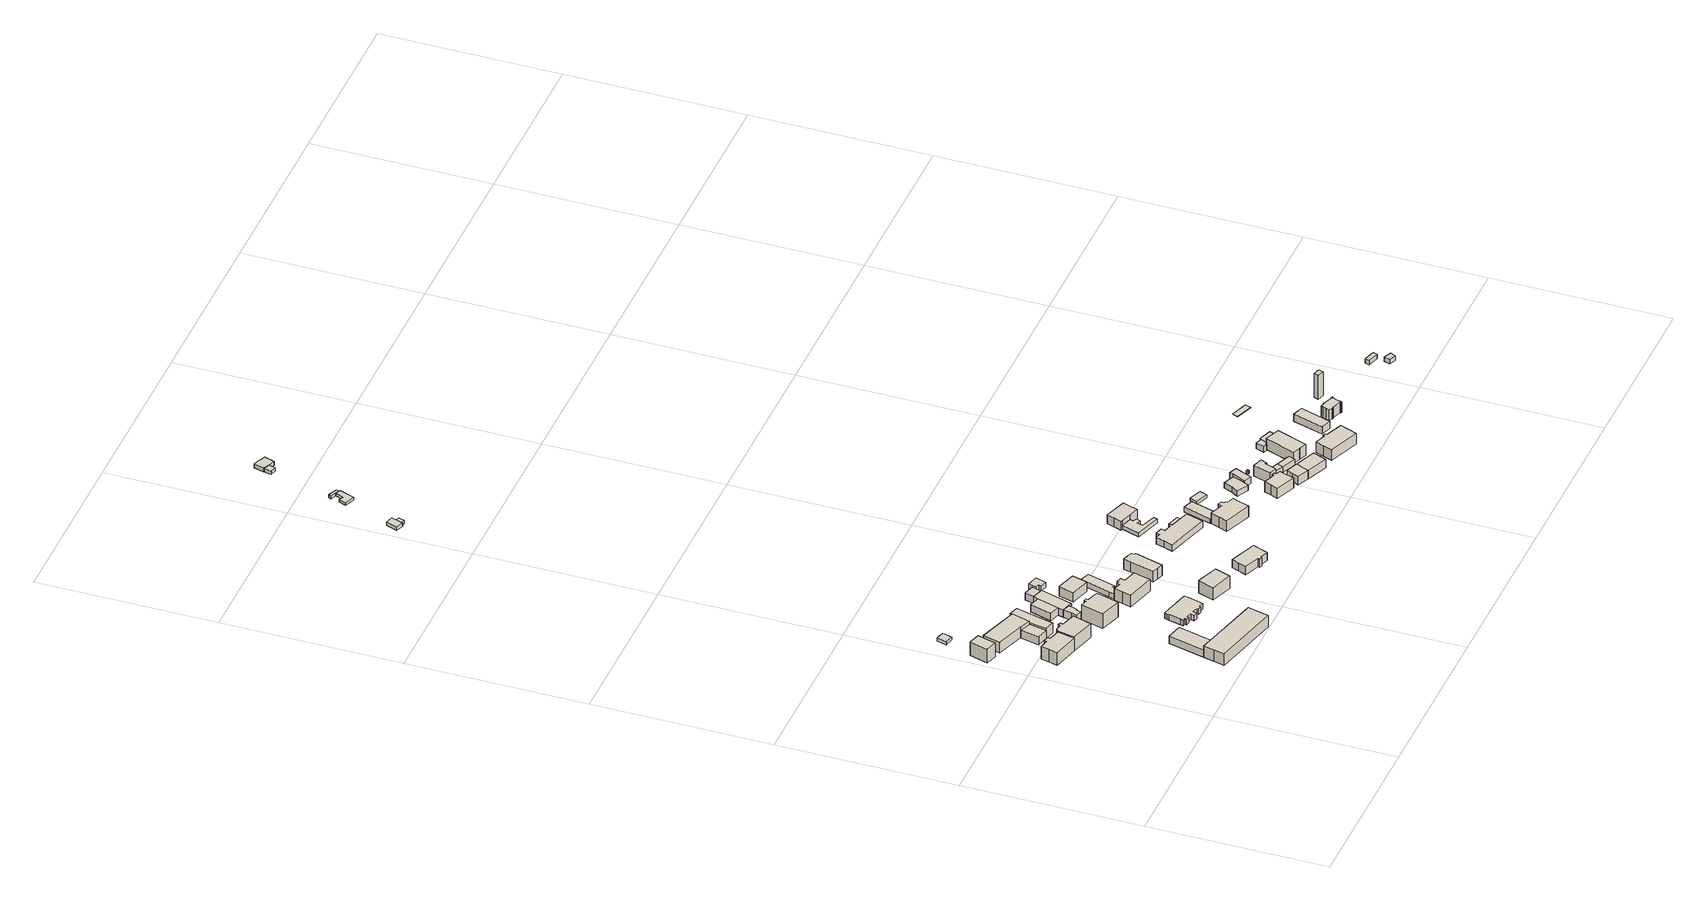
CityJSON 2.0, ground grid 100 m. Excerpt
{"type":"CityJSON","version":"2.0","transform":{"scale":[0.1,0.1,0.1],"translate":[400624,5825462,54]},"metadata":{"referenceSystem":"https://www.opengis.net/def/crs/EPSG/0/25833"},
"CityObjects":{
"building1":{"type":"Building","attributes":{"Gemeindeschluessel":"11000011","BezugspunktDach":"2200","function":"31001_1010","measuredHeight":9.27,"storeysAboveGround":2},"address":[{"country":"Germany","locality":"Berlin","thoroughfareNumber":"49C","thoroughfareName":"Dorfstraße"}],"geometry":[{"type":"Solid","lod":"1","boundaries":[[[[0,1,2,3,4]],[[5,6,7,8,9]],[[5,9,4,3]],[[6,5,3,2]],[[7,6,2,1]],[[8,7,1,0]],[[9,8,0,4]]]]}]},
"building2":{"type":"Building","attributes":{"Gemeindeschluessel":"11000011","BezugspunktDach":"2200","function":"31001_1010","measuredHeight":10.85,"storeysAboveGround":2},"address":[{"country":"Germany","locality":"Berlin","thoroughfareNumber":"49","thoroughfareName":"Dorfstraße"}],"geometry":[{"type":"Solid","lod":"1","boundaries":[[[[10,11,12,13,14,15,16,17,18,19]],[[20,21,22,23,24,25,26,27,28,29]],[[20,29,19,18]],[[21,20,18,17]],[[22,21,17,16]],[[23,22,16,15]],[[24,23,15,14]],[[25,24,14,13]],[[26,25,13,12]],[[27,26,12,11]],[[28,27,11,10]],[[29,28,10,19]]]]}]},
"building3":{"type":"Building","attributes":{"Gemeindeschluessel":"11000011","BezugspunktDach":"2200","function":"31001_2143","measuredHeight":2.64,"storeysAboveGround":1},"address":[{"country":"Germany","locality":"Berlin","thoroughfareNumber":"49C (1)","thoroughfareName":"Dorfstraße"}],"geometry":[{"type":"Solid","lod":"1","boundaries":[[[[30,31,32,33,34]],[[35,36,37,38,39]],[[35,39,34,33]],[[36,35,33,32]],[[37,36,32,31]],[[38,37,31,30]],[[39,38,30,34]]]]}]},
"building4":{"type":"Building","attributes":{"Gemeindeschluessel":"11000011","BezugspunktDach":"2200","function":"31001_2721","measuredHeight":7.91,"storeysAboveGround":2},"address":[{"country":"Germany","locality":"Berlin","thoroughfareNumber":"49 (2)","thoroughfareName":"Dorfstraße"}],"geometry":[{"type":"Solid","lod":"1","boundaries":[[[[40,41,42,43,44]],[[45,46,47,48,49]],[[45,49,44,43]],[[46,45,43,42]],[[47,46,42,41]],[[48,47,41,40]],[[49,48,40,44]]]]}]},
"building5":{"type":"Building","attributes":{"Gemeindeschluessel":"11000011","BezugspunktDach":"2200","function":"31001_2463","measuredHeight":5.77,"storeysAboveGround":1},"address":[{"country":"Germany","locality":"Berlin","thoroughfareNumber":"49 (1)","thoroughfareName":"Dorfstraße"}],"geometry":[{"type":"Solid","lod":"1","boundaries":[[[[50,51,52,53]],[[54,55,56,57]],[[54,57,53,52]],[[55,54,52,51]],[[56,55,51,50]],[[57,56,50,53]]]]}]},
"building6":{"type":"Building","attributes":{"Gemeindeschluessel":"11000011","BezugspunktDach":"2200","function":"31001_1010","measuredHeight":8.58,"storeysAboveGround":2},"address":[{"country":"Germany","locality":"Berlin","thoroughfareNumber":"48","thoroughfareName":"Dorfstraße"}],"geometry":[{"type":"Solid","lod":"1","boundaries":[[[[58,59,60,61,62,63,64,65,66]],[[26,67,68,69,70,71,72,73,28]],[[26,28,66,65]],[[67,26,65,64]],[[68,67,64,63]],[[69,68,63,62]],[[70,69,62,61]],[[71,70,61,60]],[[72,71,60,59]],[[73,72,59,58]],[[28,73,58,66]]]]}]},
"building7":{"type":"Building","attributes":{"Gemeindeschluessel":"11000011","function":"31001_1130"},"address":[{"country":"Germany","locality":"Berlin","thoroughfareNumber":"1 (1)","thoroughfareName":"Dorfstraße"}],"children":["building7-1","building7-2"]},
"building7-1":{"type":"BuildingPart","attributes":{"BezugspunktDach":"2200","measuredHeight":8.95,"storeysAboveGround":1},"parents":["building7"],"geometry":[{"type":"MultiSurface","lod":"1","boundaries":[[[74,75,76,77,78,79,80]],[[81,82,83,84,85,86,87]],[[81,87,80,79]],[[82,81,79,78]],[[88,89,90,78,77]],[[84,83,77,76]],[[85,84,76,75]],[[86,85,75,74]],[[87,86,74,80]],[[83,82,90,89,88]]]}]},
"building7-2":{"type":"BuildingPart","attributes":{"BezugspunktDach":"2200","measuredHeight":4.78,"storeysAboveGround":1},"parents":["building7"],"geometry":[{"type":"Solid","lod":"1","boundaries":[[[[89,91,92,90]],[[93,94,83,82]],[[93,82,90,92]],[[94,93,92,91]],[[83,94,91,89]],[[82,83,89,90]]]]}]},
"building8":{"type":"Building","attributes":{"Gemeindeschluessel":"11000011","BezugspunktDach":"2200","function":"31001_1120","measuredHeight":6.26,"storeysAboveGround":2},"address":[{"country":"Germany","locality":"Berlin","thoroughfareNumber":"48 (1)","thoroughfareName":"Dorfstraße"}],"geometry":[{"type":"Solid","lod":"1","boundaries":[[[[95,96,97,98,99,100]],[[101,102,103,104,105,106]],[[101,106,100,99]],[[102,101,99,98]],[[103,102,98,97]],[[104,103,97,96]],[[105,104,96,95]],[[106,105,95,100]]]]}]},
"building9":{"type":"Building","attributes":{"Gemeindeschluessel":"11000011","BezugspunktDach":"2200","function":"31001_1120","measuredHeight":10.94,"storeysAboveGround":2},"address":[{"country":"Germany","locality":"Berlin","thoroughfareNumber":"47","thoroughfareName":"Dorfstraße"}],"geometry":[{"type":"Solid","lod":"1","boundaries":[[[[107,108,109,110,111,112,113,114,115,116]],[[117,118,119,120,121,122,123,124,125,126]],[[117,126,116,115]],[[118,117,115,114]],[[119,118,114,113]],[[120,119,113,112]],[[121,120,112,111]],[[122,121,111,110]],[[123,122,110,109]],[[124,123,109,108]],[[125,124,108,107]],[[126,125,107,116]]]]}]},
"building10":{"type":"Building","attributes":{"Gemeindeschluessel":"11000011","BezugspunktDach":"2200","function":"31001_1120","measuredHeight":4.65,"storeysAboveGround":1},"address":[{"country":"Germany","locality":"Berlin","thoroughfareNumber":"48 (2)","thoroughfareName":"Dorfstraße"}],"geometry":[{"type":"Solid","lod":"1","boundaries":[[[[127,128,129,130,131]],[[132,133,134,135,136]],[[132,136,131,130]],[[133,132,130,129]],[[134,133,129,128]],[[135,134,128,127]],[[136,135,127,131]]]]}]},
"building11":{"type":"Building","attributes":{"Gemeindeschluessel":"11000011","function":"31001_2143"},"address":[{"country":"Germany","locality":"Berlin","thoroughfareNumber":"47 (1)","thoroughfareName":"Dorfstraße"}],"children":["building11-1","building11-2","building11-3"]},
"building11-1":{"type":"BuildingPart","attributes":{"BezugspunktDach":"2200","measuredHeight":4.69,"storeysAboveGround":2},"parents":["building11"],"geometry":[{"type":"MultiSurface","lod":"1","boundaries":[[[137,138,139,140,141,129,128,127,142]],[[143,144,145,146,147,148,149,150,151]],[[143,151,142,127]],[[144,143,127,128]],[[145,144,128,129]],[[146,145,129,141]],[[147,146,152,153]],[[148,147,140,139]],[[149,148,139,138]],[[150,149,138,137]],[[153,152,141,140]],[[150,137,142,151]]]}]},
"building11-2":{"type":"BuildingPart","attributes":{"BezugspunktDach":"2200","measuredHeight":4.71,"storeysAboveGround":2},"parents":["building11"],"geometry":[{"type":"Solid","lod":"1","boundaries":[[[[154,155,156,137,142,157,158]],[[159,151,150,160,161,162,163]],[[159,163,158,157]],[[151,159,157,142]],[[160,150,137,156]],[[161,160,156,155]],[[162,161,155,154]],[[163,162,154,158]],[[150,151,142,137]]]]}]},
"building11-3":{"type":"BuildingPart","attributes":{"BezugspunktDach":"2200","measuredHeight":4.44,"storeysAboveGround":2},"parents":["building11"],"geometry":[{"type":"Solid","lod":"1","boundaries":[[[[140,164,165,141]],[[166,167,153,152]],[[166,152,141,165]],[[167,166,165,164]],[[153,167,164,140]],[[152,153,140,141]]]]}]},
"building12":{"type":"Building","attributes":{"Gemeindeschluessel":"11000011","BezugspunktDach":"2200","function":"31001_1000","measuredHeight":4.76,"storeysAboveGround":1},"address":[{"country":"Germany","locality":"Berlin","thoroughfareNumber":"1","thoroughfareName":"Dorfstraße"}],"geometry":[{"type":"Solid","lod":"1","boundaries":[[[[168,169,170,171,172,173,174,175,176,177,178,179,180,181,182,183,184,185,186,187,188,189]],[[190,191,192,193,194,195,196,197,198,199,200,201,202,203,204,205,206,207,208,209,210,211]],[[190,211,189,188]],[[191,190,188,187]],[[192,191,187,186]],[[193,192,186,185]],[[194,193,185,184]],[[195,194,184,183]],[[196,195,183,182]],[[197,196,182,181]],[[198,197,181,180]],[[199,198,180,179]],[[200,199,179,178]],[[201,200,178,177]],[[202,201,177,176]],[[203,202,176,175]],[[204,203,175,174]],[[205,204,174,173]],[[206,205,173,172]],[[207,206,172,171]],[[208,207,171,170]],[[209,208,170,169]],[[210,209,169,168]],[[211,210,168,189]]]]}]},
"building13":{"type":"Building","attributes":{"Gemeindeschluessel":"11000011","BezugspunktDach":"2200","function":"31001_1010","measuredHeight":6.28,"storeysAboveGround":1},"address":[{"country":"Germany","locality":"Berlin","thoroughfareNumber":"47 (2)","thoroughfareName":"Dorfstraße"}],"geometry":[{"type":"Solid","lod":"1","boundaries":[[[[212,213,214,215,216]],[[217,218,219,220,221]],[[217,221,216,215]],[[218,217,215,214]],[[219,218,214,213]],[[220,219,213,212]],[[221,220,212,216]]]]}]},
"building14":{"type":"Building","attributes":{"Gemeindeschluessel":"11000011","BezugspunktDach":"2200","function":"31001_1010","measuredHeight":9.54,"storeysAboveGround":1},"address":[{"country":"Germany","locality":"Berlin","thoroughfareNumber":"46","thoroughfareName":"Dorfstraße"}],"geometry":[{"type":"Solid","lod":"1","boundaries":[[[[222,223,224,225,226,227,228,229,230,231,232,233]],[[234,235,236,237,238,239,240,241,242,243,244,245]],[[234,245,233,232]],[[235,234,232,231]],[[236,235,231,230]],[[237,236,230,229]],[[238,237,229,228]],[[239,238,228,227]],[[240,239,227,226]],[[241,240,226,225]],[[242,241,225,224]],[[243,242,224,223]],[[244,243,223,222]],[[245,244,222,233]]]]}]},
"building15":{"type":"Building","attributes":{"Gemeindeschluessel":"11000011","BezugspunktDach":"2200","function":"31001_2143","measuredHeight":3.31,"storeysAboveGround":1},"address":[{"country":"Germany","locality":"Berlin","thoroughfareNumber":"47 (3)","thoroughfareName":"Dorfstraße"}],"geometry":[{"type":"Solid","lod":"1","boundaries":[[[[246,247,248,249,250,251,252,253]],[[254,255,256,257,258,259,260,261]],[[254,261,253,252]],[[255,254,252,251]],[[256,255,251,250]],[[257,256,250,249]],[[258,257,249,248]],[[259,258,248,247]],[[260,259,247,246]],[[261,260,246,253]]]]}]},
"building16":{"type":"Building","attributes":{"Gemeindeschluessel":"11000011","BezugspunktDach":"2200","function":"31001_2143","measuredHeight":3.31,"storeysAboveGround":1},"address":[{"country":"Germany","locality":"Berlin","thoroughfareNumber":"46 (1)","thoroughfareName":"Dorfstraße"}],"geometry":[{"type":"Solid","lod":"1","boundaries":[[[[262,263,264,265,266,267,268,269]],[[270,271,272,273,274,275,276,277]],[[270,277,269,268]],[[271,270,268,267]],[[272,271,267,266]],[[273,272,266,265]],[[274,273,265,264]],[[275,274,264,263]],[[276,275,263,262]],[[277,276,262,269]]]]}]},
"building17":{"type":"Building","attributes":{"Gemeindeschluessel":"11000011","BezugspunktDach":"2200","function":"31001_1010","measuredHeight":9.34,"storeysAboveGround":1},"address":[{"country":"Germany","locality":"Berlin","thoroughfareNumber":"2","thoroughfareName":"Dorfstraße"}],"geometry":[{"type":"Solid","lod":"1","boundaries":[[[[278,279,280,281,282]],[[283,284,285,286,287]],[[283,287,282,281]],[[284,283,281,280]],[[285,284,280,279]],[[286,285,279,278]],[[287,286,278,282]]]]}]},
"building18":{"type":"Building","attributes":{"Gemeindeschluessel":"11000011","BezugspunktDach":"2200","function":"31001_2143","measuredHeight":7.87,"storeysAboveGround":1},"address":[{"country":"Germany","locality":"Berlin","thoroughfareNumber":"46 (2)","thoroughfareName":"Dorfstraße"}],"geometry":[{"type":"Solid","lod":"1","boundaries":[[[[288,289,290,291,292,293,294,295,296]],[[297,298,299,300,301,302,303,304,305]],[[297,305,296,295]],[[298,297,295,294]],[[299,298,294,293]],[[300,299,293,292]],[[301,300,292,291]],[[302,301,291,290]],[[303,302,290,289]],[[304,303,289,288]],[[305,304,288,296]]]]}]},
"building19":{"type":"Building","attributes":{"Gemeindeschluessel":"11000011","BezugspunktDach":"2200","function":"31001_1010","measuredHeight":8,"storeysAboveGround":1},"address":[{"country":"Germany","locality":"Berlin","thoroughfareNumber":"2A","thoroughfareName":"Dorfstraße"}],"geometry":[{"type":"Solid","lod":"1","boundaries":[[[[306,307,308,309,310,311,312,313,314,315]],[[316,317,318,319,320,321,322,323,324,325]],[[316,325,315,314]],[[317,316,314,313]],[[318,317,313,312]],[[319,318,312,311]],[[320,319,311,310]],[[321,320,310,309]],[[322,321,309,308]],[[323,322,308,307]],[[324,323,307,306]],[[325,324,306,315]]]]}]},
"building20":{"type":"Building","attributes":{"Gemeindeschluessel":"11000011","BezugspunktDach":"2200","function":"31001_2143","measuredHeight":2.3,"storeysAboveGround":1},"address":[{"country":"Germany","locality":"Berlin","thoroughfareNumber":"352 (1)","thoroughfareName":"Am Akazienweg"}],"geometry":[{"type":"Solid","lod":"1","boundaries":[[[[326,327,328,329,330,331]],[[332,333,334,335,336,337]],[[332,337,331,330]],[[333,332,330,329]],[[334,333,329,328]],[[335,334,328,327]],[[336,335,327,326]],[[337,336,326,331]]]]}]},
"building21":{"type":"Building","attributes":{"Gemeindeschluessel":"11000011","BezugspunktDach":"2200","function":"31001_2143","measuredHeight":2.34,"storeysAboveGround":1},"address":[{"country":"Germany","locality":"Berlin","thoroughfareNumber":"352 (2)","thoroughfareName":"Am Akazienweg"}],"geometry":[{"type":"Solid","lod":"1","boundaries":[[[[338,339,328,327]],[[334,340,341,335]],[[334,335,327,328]],[[340,334,328,339]],[[341,340,339,338]],[[335,341,338,327]]]]}]},
"building22":{"type":"Building","attributes":{"Gemeindeschluessel":"11000011","function":"31001_1010"},"address":[{"country":"Germany","locality":"Berlin","thoroughfareNumber":"45","thoroughfareName":"Dorfstraße"}],"children":["building22-1","building22-2"]},
"building22-1":{"type":"BuildingPart","attributes":{"BezugspunktDach":"2200","measuredHeight":4.78,"storeysAboveGround":1},"parents":["building22"],"geometry":[{"type":"MultiSurface","lod":"1","boundaries":[[[342,343,344,345,346,347,348,349,350,351,352,353,354,355,356,357]],[[358,359,360,361,362,363,364,365,366,367,368,369,370,371,372,373]],[[358,373,357,356]],[[359,358,356,355]],[[360,359,355,354]],[[361,360,354,353]],[[362,361,353,352]],[[363,362,352,351]],[[364,363,351,350]],[[365,364,350,349]],[[366,365,349,348]],[[374,375,348,347]],[[368,376,374,347,346]],[[369,368,346,345]],[[370,369,345,344]],[[371,370,344,343]],[[372,371,343,342]],[[373,372,342,357]],[[367,366,375,374]],[[374,376,368,367]]]}]},
"building22-2":{"type":"BuildingPart","attributes":{"BezugspunktDach":"2200","measuredHeight":3.79,"storeysAboveGround":1},"parents":["building22"],"geometry":[{"type":"MultiSurface","lod":"1","boundaries":[[[376,377,378,379,375,374]],[[366,380,381,369,368,367]],[[380,366,375,379]],[[381,380,379,378]],[[369,381,378,377]],[[368,369,377,376]],[[366,367,374,375]],[[382,367,368,376,374]]]}]},
"building23":{"type":"Building","attributes":{"Gemeindeschluessel":"11000011","BezugspunktDach":"2200","function":"31001_2143","measuredHeight":1.7,"storeysAboveGround":1},"address":[{"country":"Germany","locality":"Berlin","thoroughfareNumber":"350 (1)","thoroughfareName":"Am Akazienweg"}],"geometry":[{"type":"Solid","lod":"1","boundaries":[[[[383,384,385,386,387,388,389]],[[390,391,392,393,394,395,396]],[[390,396,389,388]],[[391,390,388,387]],[[392,391,387,386]],[[393,392,386,385]],[[394,393,385,384]],[[395,394,384,383]],[[396,395,383,389]]]]}]},
"building24":{"type":"Building","attributes":{"Gemeindeschluessel":"11000011","BezugspunktDach":"2200","function":"31001_2143","measuredHeight":2.56,"storeysAboveGround":1},"address":[{"country":"Germany","locality":"Berlin","thoroughfareNumber":"45 (1)","thoroughfareName":"Dorfstraße"}],"geometry":[{"type":"Solid","lod":"1","boundaries":[[[[397,398,399,400,401,402,403,404,405,406]],[[407,408,409,410,411,412,413,414,415,416]],[[407,416,406,405]],[[408,407,405,404]],[[409,408,404,403]],[[410,409,403,402]],[[411,410,402,401]],[[412,411,401,400]],[[413,412,400,399]],[[414,413,399,398]],[[415,414,398,397]],[[416,415,397,406]]]]}]},
"building25":{"type":"Building","attributes":{"Gemeindeschluessel":"11000011","BezugspunktDach":"2200","function":"31001_2143","measuredHeight":1.75,"storeysAboveGround":1},"address":[{"country":"Germany","locality":"Berlin","thoroughfareNumber":"350 (2)","thoroughfareName":"Am Akazienweg"}],"geometry":[{"type":"Solid","lod":"1","boundaries":[[[[386,385,417,418,419]],[[420,421,422,423,424]],[[420,424,419,418]],[[421,420,418,417]],[[422,421,417,385]],[[423,422,385,386]],[[424,423,386,419]]]]}]},
"building26":{"type":"Building","attributes":{"Gemeindeschluessel":"11000011","BezugspunktDach":"2200","function":"31001_2143","measuredHeight":6.22,"storeysAboveGround":1},"address":[{"country":"Germany","locality":"Berlin","thoroughfareNumber":"45 (2)","thoroughfareName":"Dorfstraße"}],"geometry":[{"type":"Solid","lod":"1","boundaries":[[[[425,426,427,428,429,430,431,432]],[[433,434,435,436,437,438,439,440]],[[433,440,432,431]],[[434,433,431,430]],[[435,434,430,429]],[[436,435,429,428]],[[437,436,428,427]],[[438,437,427,426]],[[439,438,426,425]],[[440,439,425,432]]]]}]},
"building27":{"type":"Building","attributes":{"Gemeindeschluessel":"11000011","BezugspunktDach":"2200","function":"31001_1010","measuredHeight":9.51,"storeysAboveGround":1},"address":[{"country":"Germany","locality":"Berlin","thoroughfareNumber":"44","thoroughfareName":"Dorfstraße"}],"geometry":[{"type":"Solid","lod":"1","boundaries":[[[[441,442,443,444,445,446,447,448,449,450,451,452,453]],[[454,455,456,457,458,459,460,461,462,463,464,465,466]],[[454,466,453,452]],[[455,454,452,451]],[[456,455,451,450]],[[457,456,450,449]],[[458,457,449,448]],[[459,458,448,447]],[[460,459,447,446]],[[461,460,446,445]],[[462,461,445,444]],[[463,462,444,443]],[[464,463,443,442]],[[465,464,442,441]],[[466,465,441,453]]]]}]},
"building28":{"type":"Building","attributes":{"Gemeindeschluessel":"11000011","BezugspunktDach":"2200","function":"31001_2143","measuredHeight":3.05,"storeysAboveGround":1},"address":[{"country":"Germany","locality":"Berlin","thoroughfareNumber":"44 (1)","thoroughfareName":"Dorfstraße"}],"geometry":[{"type":"Solid","lod":"1","boundaries":[[[[467,468,469,470,471,472]],[[473,474,475,476,477,478]],[[473,478,472,471]],[[474,473,471,470]],[[475,474,470,469]],[[476,475,469,468]],[[477,476,468,467]],[[478,477,467,472]]]]}]},
"building29":{"type":"Building","attributes":{"Gemeindeschluessel":"11000011","BezugspunktDach":"2200","function":"51009_1610","measuredHeight":2.03,"storeysAboveGround":0},"address":[{"country":"Germany","locality":"Berlin"}],"geometry":[{"type":"Solid","lod":"1","boundaries":[[[[479,480,481,482,483]],[[484,485,486,487,488]],[[484,488,483,482]],[[485,484,482,481]],[[486,485,481,480]],[[487,486,480,479]],[[488,487,479,483]]]]}]},
"building30":{"type":"Building","attributes":{"Gemeindeschluessel":"11000011","BezugspunktDach":"2200","function":"31001_1010","measuredHeight":2.43,"storeysAboveGround":1},"address":[{"country":"Germany","locality":"Berlin","thoroughfareNumber":"347","thoroughfareName":"Am Akazienweg"}],"geometry":[{"type":"Solid","lod":"1","boundaries":[[[[489,490,491,492,493,494,495,496,497]],[[498,499,500,501,502,503,504,505,506]],[[498,506,497,496]],[[499,498,496,495]],[[500,499,495,494]],[[501,500,494,493]],[[502,501,493,492]],[[503,502,492,491]],[[504,503,491,490]],[[505,504,490,489]],[[506,505,489,497]]]]}]},
"building31":{"type":"Building","attributes":{"Gemeindeschluessel":"11000011","BezugspunktDach":"2200","function":"31001_1010","measuredHeight":1.98,"storeysAboveGround":1},"address":[{"country":"Germany","locality":"Berlin","thoroughfareNumber":"44 (2)","thoroughfareName":"Dorfstraße"}],"geometry":[{"type":"Solid","lod":"1","boundaries":[[[[507,508,509,510]],[[511,512,513,514]],[[511,514,510,509]],[[512,511,509,508]],[[513,512,508,507]],[[514,513,507,510]]]]}]},
"building32":{"type":"Building","attributes":{"Gemeindeschluessel":"11000011","BezugspunktDach":"2200","function":"31001_2463","measuredHeight":3.4,"storeysAboveGround":1},"address":[{"country":"Germany","locality":"Berlin","thoroughfareNumber":"44A","thoroughfareName":"Dorfstraße"}],"geometry":[{"type":"Solid","lod":"1","boundaries":[[[[515,516,517,518,519,520]],[[521,522,523,524,525,526]],[[521,526,520,519]],[[522,521,519,518]],[[523,522,518,517]],[[524,523,517,516]],[[525,524,516,515]],[[526,525,515,520]]]]}]},
"building33":{"type":"Building","attributes":{"Gemeindeschluessel":"11000011","BezugspunktDach":"2200","function":"31001_1010","measuredHeight":8.55,"storeysAboveGround":1},"address":[{"country":"Germany","locality":"Berlin","thoroughfareNumber":"43","thoroughfareName":"Dorfstraße"}],"geometry":[{"type":"Solid","lod":"1","boundaries":[[[[527,528,529,530,531,532,533,534,535,536]],[[537,538,539,540,541,542,543,544,545,546]],[[537,546,536,535]],[[538,537,535,534]],[[539,538,534,533]],[[540,539,533,532]],[[541,540,532,531]],[[542,541,531,530]],[[543,542,530,529]],[[544,543,529,528]],[[545,544,528,527]],[[546,545,527,536]]]]}]},
"building34":{"type":"Building","attributes":{"Gemeindeschluessel":"11000011","BezugspunktDach":"2200","function":"31001_2463","measuredHeight":4.13,"storeysAboveGround":1},"address":[{"country":"Germany","locality":"Berlin","thoroughfareNumber":"43 (2)","thoroughfareName":"Dorfstraße"}],"geometry":[{"type":"Solid","lod":"1","boundaries":[[[[547,548,549,550,551]],[[552,553,554,555,556]],[[552,556,551,550]],[[553,552,550,549]],[[554,553,549,548]],[[555,554,548,547]],[[556,555,547,551]]]]}]},
"building35":{"type":"Building","attributes":{"Gemeindeschluessel":"11000011","BezugspunktDach":"2200","function":"31001_1010","measuredHeight":6.87,"storeysAboveGround":1},"address":[{"country":"Germany","locality":"Berlin","thoroughfareNumber":"42","thoroughfareName":"Dorfstraße"}],"geometry":[{"type":"Solid","lod":"1","boundaries":[[[[557,558,559,560,561,562]],[[563,564,565,566,567,568]],[[563,568,562,561]],[[564,563,561,560]],[[565,564,560,559]],[[566,565,559,558]],[[567,566,558,557]],[[568,567,557,562]]]]}]},
"building36":{"type":"Building","attributes":{"Gemeindeschluessel":"11000011","BezugspunktDach":"2200","function":"31001_2143","measuredHeight":9.03,"storeysAboveGround":1},"address":[{"country":"Germany","locality":"Berlin","thoroughfareNumber":"43 (1)","thoroughfareName":"Dorfstraße"}],"geometry":[{"type":"Solid","lod":"1","boundaries":[[[[569,570,571,572,573,574,575,576]],[[577,578,579,580,581,582,583,584]],[[577,584,576,575]],[[578,577,575,574]],[[579,578,574,573]],[[580,579,573,572]],[[581,580,572,571]],[[582,581,571,570]],[[583,582,570,569]],[[584,583,569,576]]]]}]},
"building37":{"type":"Building","attributes":{"Gemeindeschluessel":"11000011","BezugspunktDach":"2200","function":"31001_2143","measuredHeight":2.11,"storeysAboveGround":1},"address":[{"country":"Germany","locality":"Berlin","thoroughfareNumber":"43 (3)","thoroughfareName":"Dorfstraße"}],"geometry":[{"type":"Solid","lod":"1","boundaries":[[[[585,586,587,588]],[[589,590,591,592]],[[589,592,588,587]],[[590,589,587,586]],[[591,590,586,585]],[[592,591,585,588]]]]}]},
"building38":{"type":"Building","attributes":{"Gemeindeschluessel":"11000011","BezugspunktDach":"2200","function":"31001_2463","measuredHeight":3.96,"storeysAboveGround":1},"address":[{"country":"Germany","locality":"Berlin","thoroughfareNumber":"42 (1)","thoroughfareName":"Dorfstraße"}],"geometry":[{"type":"Solid","lod":"1","boundaries":[[[[593,594,595,596,597]],[[598,599,600,601,602]],[[598,602,597,596]],[[599,598,596,595]],[[600,599,595,594]],[[601,600,594,593]],[[602,601,593,597]]]]}]},
"building39":{"type":"Building","attributes":{"Gemeindeschluessel":"11000011","BezugspunktDach":"2200","function":"31001_1010","measuredHeight":6.86,"storeysAboveGround":1},"address":[{"country":"Germany","locality":"Berlin","thoroughfareNumber":"41","thoroughfareName":"Dorfstraße"}],"geometry":[{"type":"Solid","lod":"1","boundaries":[[[[603,604,605,559,558,557]],[[566,565,606,607,608,567]],[[566,567,557,558]],[[565,566,558,559]],[[606,565,559,605]],[[607,606,605,604]],[[608,607,604,603]],[[567,608,603,557]]]]}]},
"building40":{"type":"Building","attributes":{"Gemeindeschluessel":"11000011","BezugspunktDach":"2200","function":"31001_2463","measuredHeight":3.4,"storeysAboveGround":1},"address":[{"country":"Germany","locality":"Berlin","thoroughfareNumber":"41 (1)","thoroughfareName":"Dorfstraße"}],"geometry":[{"type":"Solid","lod":"1","boundaries":[[[[609,610,611,612,613,614,615,616,617]],[[618,619,620,621,622,623,624,625,626]],[[618,626,617,616]],[[619,618,616,615]],[[620,619,615,614]],[[621,620,614,613]],[[622,621,613,612]],[[623,622,612,611]],[[624,623,611,610]],[[625,624,610,609]],[[626,625,609,617]]]]}]},
"building41":{"type":"Building","attributes":{"Gemeindeschluessel":"11000011","function":"31001_1010"},"address":[{"country":"Germany","locality":"Berlin","thoroughfareNumber":"40","thoroughfareName":"Dorfstraße"}],"children":["building41-1","building41-2","building41-3"]},
"building41-1":{"type":"BuildingPart","attributes":{"BezugspunktDach":"2200","measuredHeight":8.46,"storeysAboveGround":2},"parents":["building41"],"geometry":[{"type":"MultiSurface","lod":"1","boundaries":[[[627,628,629,630,631,632,633,634]],[[635,636,637,638,639,640,641,642]],[[635,642,634,633]],[[643,644,645,633,632]],[[636,635,646]],[[647,643,632,631]],[[648,647,637,638,637,631,630]],[[639,638,630,629]],[[640,639,629,628]],[[641,640,628,627]],[[642,641,627,634]],[[636,646,644,643]],[[646,635,645,644]],[[637,636,643,647]],[[638,637,647,648]]]}]},
"building41-2":{"type":"BuildingPart","attributes":{"BezugspunktDach":"2200","measuredHeight":3.52,"storeysAboveGround":2},"parents":["building41"],"geometry":[{"type":"MultiSurface","lod":"1","boundaries":[[[648,649,650,651,644]],[[652,653,654,638,646]],[[653,652,651,650]],[[654,653,650,649]],[[638,654,649,648]],[[655,652,646,644,651]],[[646,636,643,644]],[[637,647,643,636]],[[638,648,647,637]]]}]},
"building41-3":{"type":"BuildingPart","attributes":{"BezugspunktDach":"2200","measuredHeight":3.52,"storeysAboveGround":2},"parents":["building41"],"geometry":[{"type":"Solid","lod":"1","boundaries":[[[[656,657,645,644,651,658,659]],[[660,652,646,635,661,662,663]],[[660,663,659,658]],[[652,660,658,651]],[[661,635,645,657]],[[662,661,657,656]],[[663,662,656,659]],[[651,644,646,652]],[[646,644,645,635]]]]}]},
"building42":{"type":"Building","attributes":{"Gemeindeschluessel":"11000011","BezugspunktDach":"2200","function":"31001_1010","measuredHeight":8.45,"storeysAboveGround":1},"address":[{"country":"Germany","locality":"Berlin","thoroughfareNumber":"40A","thoroughfareName":"Dorfstraße"}],"geometry":[{"type":"Solid","lod":"1","boundaries":[[[[664,665,666,667,668,669,670,671,672,673]],[[674,675,676,677,678,679,680,681,682,683]],[[674,683,673,672]],[[675,674,672,671]],[[676,675,671,670]],[[677,676,670,669]],[[678,677,669,668]],[[679,678,668,667]],[[680,679,667,666]],[[681,680,666,665]],[[682,681,665,664]],[[683,682,664,673]]]]}]},
"building43":{"type":"Building","attributes":{"Gemeindeschluessel":"11000011","BezugspunktDach":"2200","function":"31001_2143","measuredHeight":4.55,"storeysAboveGround":1},"address":[{"country":"Germany","locality":"Berlin","thoroughfareNumber":"40B","thoroughfareName":"Dorfstraße"}],"geometry":[{"type":"Solid","lod":"1","boundaries":[[[[684,685,686,687]],[[688,689,690,691]],[[688,691,687,686]],[[689,688,686,685]],[[690,689,685,684]],[[691,690,684,687]]]]}]},
"building44":{"type":"Building","attributes":{"name":"Kapelle","Gemeindeschluessel":"11000011","BezugspunktDach":"2200","function":"31001_3043","measuredHeight":6.77,"storeysAboveGround":1},"address":[{"country":"Germany","locality":"Berlin","thoroughfareNumber":"39A","thoroughfareName":"Dorfstraße"}],"geometry":[{"type":"Solid","lod":"1","boundaries":[[[[692,693,694,695,696,697,698,699,700,701,702,703,704,705,706,707,708,709,710,711,712]],[[713,714,715,716,717,718,719,720,721,722,723,724,725,726,727,728,729,730,731,732,733]],[[713,733,712,711]],[[714,713,711,710]],[[715,714,710,709]],[[716,715,709,708]],[[717,716,708,707]],[[718,717,707,706]],[[719,718,706,705]],[[720,719,705,704]],[[721,720,704,703]],[[722,721,703,702]],[[723,722,702,701]],[[724,723,701,700]],[[725,724,700,699]],[[726,725,699,698]],[[727,726,698,697]],[[728,727,697,696]],[[729,728,696,695]],[[730,729,695,694]],[[731,730,694,693]],[[732,731,693,692]],[[733,732,692,712]]]]}]},
"building45":{"type":"Building","attributes":{"Gemeindeschluessel":"11000011","BezugspunktDach":"2200","function":"31001_2143","measuredHeight":0.133,"storeysAboveGround":1},"address":[{"country":"Germany","locality":"Berlin","thoroughfareNumber":"40 (4)","thoroughfareName":"Dorfstraße"}],"geometry":[{"type":"Solid","lod":"1","boundaries":[[[[734,735,736,737]],[[738,739,740,741]],[[738,741,737,736]],[[739,738,736,735]],[[740,739,735,734]],[[741,740,734,737]]]]}]},
"building46":{"type":"Building","attributes":{"Gemeindeschluessel":"11000011","BezugspunktDach":"2200","function":"31001_3040","measuredHeight":15.29,"storeysAboveGround":1},"address":[{"country":"Germany","locality":"Berlin","thoroughfareNumber":"39A (1)","thoroughfareName":"Dorfstraße"}],"geometry":[{"type":"Solid","lod":"1","boundaries":[[[[742,743,744,745]],[[746,747,748,749]],[[746,749,745,744]],[[747,746,744,743]],[[748,747,743,742]],[[749,748,742,745]]]]}]},
"building47":{"type":"Building","attributes":{"Gemeindeschluessel":"11000011","BezugspunktDach":"2200","function":"31001_2143","measuredHeight":4.53,"storeysAboveGround":1},"address":[{"country":"Germany","locality":"Berlin","thoroughfareNumber":"39 (2)","thoroughfareName":"Dorfstraße"}],"geometry":[{"type":"Solid","lod":"1","boundaries":[[[[750,751,752,753,754]],[[755,756,757,758,759]],[[755,759,754,753]],[[756,755,753,752]],[[757,756,752,751]],[[758,757,751,750]],[[759,758,750,754]]]]}]},
"building48":{"type":"Building","attributes":{"Gemeindeschluessel":"11000011","BezugspunktDach":"2200","function":"51009_1610","measuredHeight":2.77,"storeysAboveGround":0},"address":[{"country":"Germany","locality":"Berlin"}],"geometry":[{"type":"Solid","lod":"1","boundaries":[[[[760,761,762,763]],[[764,765,766,767]],[[764,767,763,762]],[[765,764,762,761]],[[766,765,761,760]],[[767,766,760,763]]]]}]}
},
"vertices":[
[74,1205,106],[88,1256,106],[103,1308,106],[41,1327,106],[10,1224,106],[41,1327,20],[103,1308,20],[88,1256,20],[74,1205,20],[10,1224,20],
[270,851,91],[281,899,91],[292,947,91],[226,965,91],[229,980,91],[201,987,91],[197,972,91],[146,984,91],[135,937,91],[123,889,91],[135,937,13],[146,984,13],[197,972,13],[201,987,13],[229,980,13],[226,965,13],[292,947,13],[281,899,13],[270,851,13],[123,889,13],
[125,1459,43],[140,1513,43],[116,1520,43],[91,1526,43],[77,1472,43],[91,1526,24],[116,1520,24],[140,1513,24],[125,1459,24],[77,1472,24],
[273,1141,85],[334,1117,85],[365,1221,85],[139,1293,85],[112,1195,85],[139,1293,19],[365,1221,19],[334,1117,19],[273,1141,19],[112,1195,19],
[313,1019,68],[334,1117,68],[273,1141,68],[248,1036,68],[273,1141,17],[334,1117,17],[313,1019,17],[248,1036,17],
[406,812,99],[437,918,99],[352,944,99],[357,960,99],[341,965,99],[336,950,99],[305,959,99],[292,947,99],[270,851,99],[305,959,13],[336,950,13],[341,965,13],[357,960,13],[352,944,13],[437,918,13],[406,812,13],
[814,6,75],[829,65,75],[844,124,75],[544,200,75],[459,221,75],[444,161,75],[429,100,75],[444,161,3],[459,221,3],[544,200,3],[844,124,3],[829,65,3],[814,6,3],[429,100,3],[544,200,39],[544,200,50],[459,221,50],
[595,405,50],[509,426,50],[509,426,3],[595,405,3],
[368,1004,80],[423,1219,80],[369,1234,80],[365,1221,80],[334,1117,80],[313,1019,80],[334,1117,18],[365,1221,18],[369,1234,18],[423,1219,18],[368,1004,18],[313,1019,18],
[616,743,106],[640,822,106],[652,872,106],[592,891,106],[586,893,106],[589,905,106],[574,910,106],[569,898,106],[531,909,106],[495,782,106],[531,909,15],[569,898,15],[574,910,15],[589,905,15],[586,893,15],[592,891,15],[652,872,15],[640,822,15],[616,743,15],[495,782,15],
[520,1030,65],[542,1107,65],[557,1153,65],[499,1170,65],[461,1049,65],[499,1170,19],[557,1153,19],[542,1107,19],[520,1030,19],[461,1049,19],
[556,987,65],[577,981,65],[631,1161,65],[625,1163,65],[566,1181,65],[513,1001,65],[520,1030,18],[542,1107,18],[557,1153,18],[566,1181,18],[625,1163,18],[631,1161,18],[577,981,18],[556,987,18],[513,1001,18],[566,1181,21],[625,1163,21],
[527,911,65],[536,939,65],[541,938,65],[500,951,65],[493,920,65],[500,951,18],[541,938,18],[536,939,18],[527,911,18],[493,920,18],
[640,1215,65],[582,1231,65],[582,1231,21],[640,1215,21],
[683,407,44],[681,397,44],[701,392,44],[703,401,44],[732,394,44],[727,372,44],[747,367,44],[753,389,44],[787,380,44],[785,371,44],[805,366,44],[807,375,44],[836,367,44],[841,383,44],[861,461,44],[861,463,44],[865,477,44],[694,520,44],[690,504,44],[687,494,44],[671,426,44],[667,411,44],[671,426,9],[687,494,9],[690,504,9],[694,520,9],[865,477,9],[861,463,9],[861,461,9],[841,383,9],[836,367,9],[807,375,9],[805,366,9],[785,371,9],[787,380,9],[753,389,9],[747,367,9],[727,372,9],[732,394,9],[703,401,9],[701,392,9],[681,397,9],[683,407,9],[667,411,9],
[760,965,77],[772,1008,77],[784,1051,77],[677,1084,77],[652,998,77],[677,1084,18],[784,1051,18],[772,1008,18],[760,965,18],[652,998,18],
[885,669,83],[898,717,83],[912,765,83],[835,787,83],[841,813,83],[814,820,83],[811,813,83],[796,818,83],[791,800,83],[749,812,83],[736,763,83],[722,714,83],[736,763,11],[749,812,11],[791,800,11],[796,818,11],[811,813,11],[814,820,11],[841,813,11],[835,787,11],[912,765,11],[898,717,11],[885,669,11],[722,714,11],
[682,1196,55],[679,1182,55],[715,1171,55],[734,1229,55],[698,1241,55],[696,1239,55],[671,1247,55],[658,1204,55],[671,1247,22],[696,1239,22],[698,1241,22],[734,1229,22],[715,1171,22],[679,1182,22],[682,1196,22],[658,1204,22],
[791,800,50],[796,818,50],[802,840,50],[815,836,50],[861,995,50],[805,1013,50],[757,843,50],[749,812,50],[757,843,17],[805,1013,17],[861,995,17],[815,836,17],[802,840,17],[796,818,17],[791,800,17],[749,812,17],
[1050,300,85],[1067,345,85],[1083,390,85],[961,435,85],[928,345,85],[961,435,7],[1083,390,7],[1067,345,7],[1050,300,7],[928,345,7],
[994,669,78],[1028,658,78],[1075,818,78],[1066,823,78],[1069,841,78],[1045,848,78],[1010,858,78],[1000,818,78],[961,680,78],[1000,818,13],[1010,858,13],[1045,848,13],[1069,841,13],[1066,823,13],[1075,818,13],[1028,658,13],[994,669,13],[961,680,13],
[1284,235,52],[1280,225,52],[1297,219,52],[1301,228,52],[1348,210,52],[1364,253,52],[1381,295,52],[1230,354,52],[1214,312,52],[1197,269,52],[1214,312,1],[1230,354,1],[1381,295,1],[1364,253,1],[1348,210,1],[1301,228,1],[1297,219,1],[1280,225,1],[1284,235,1],[1197,269,1],
[89,4412,31],[90,4418,31],[103,4451,31],[111,4478,31],[70,4491,31],[48,4427,31],[70,4491,8],[111,4478,8],[103,4451,8],[90,4418,8],[89,4412,8],[48,4427,8],
[111,4410,31],[123,4444,31],[123,4444,8],[111,4410,8],
[1479,606,57],[1494,655,57],[1509,704,57],[1463,719,57],[1463,718,57],[1394,739,57],[1398,751,57],[1383,755,57],[1379,745,57],[1337,758,57],[1343,779,57],[1304,791,57],[1297,770,57],[1267,779,57],[1252,730,57],[1236,681,57],[1252,730,16],[1267,779,16],[1297,770,16],[1304,791,16],[1343,779,16],[1337,758,16],[1379,745,16],[1383,755,16],[1398,751,16],[1394,739,16],[1463,718,16],[1463,719,16],[1509,704,16],[1494,655,16],[1479,606,16],[1236,681,16],[1394,739,54],[1398,751,54],[1463,718,54],
[1463,719,54],[1469,740,54],[1402,761,54],[1402,761,16],[1469,740,16],[1394,739,36],
[213,4721,27],[242,4806,27],[237,4809,27],[215,4819,27],[193,4772,27],[170,4783,27],[155,4743,27],[170,4783,10],[193,4772,10],[215,4819,10],[237,4809,10],[242,4806,10],[213,4721,10],[155,4743,10],
[1433,834,43],[1440,857,43],[1357,886,43],[1367,917,43],[1390,910,43],[1399,934,43],[1376,943,43],[1382,962,43],[1323,981,43],[1290,881,43],[1323,981,18],[1382,962,18],[1376,943,18],[1399,934,18],[1390,910,18],[1367,917,18],[1357,886,18],[1440,857,18],[1433,834,18],[1290,881,18],
[243,4826,27],[190,4847,27],[184,4831,27],[190,4847,9],[243,4826,9],[237,4809,9],[215,4819,9],[184,4831,9],
[1323,981,72],[1382,962,72],[1437,944,72],[1451,987,72],[1465,1030,72],[1343,1071,72],[1329,1028,72],[1315,984,72],[1329,1028,16],[1343,1071,16],[1465,1030,16],[1451,987,16],[1437,944,16],[1382,962,16],[1323,981,16],[1315,984,16],
[1652,423,79],[1670,471,79],[1688,519,79],[1645,536,79],[1647,544,79],[1635,551,79],[1639,564,79],[1617,573,79],[1608,551,79],[1576,563,79],[1532,580,79],[1514,531,79],[1495,482,79],[1514,531,12],[1532,580,12],[1576,563,12],[1608,551,12],[1617,573,12],[1639,564,12],[1635,551,12],[1647,544,12],[1645,536,12],[1688,519,12],[1670,471,12],[1652,423,12],[1495,482,12],
[1532,580,45],[1576,563,45],[1595,600,45],[1632,722,45],[1574,742,45],[1527,582,45],[1574,742,15],[1632,722,15],[1595,600,15],[1576,563,15],[1532,580,15],[1527,582,15],
[298,5176,37],[307,5209,37],[310,5215,37],[273,5227,37],[262,5186,37],[273,5227,17],[310,5215,17],[307,5209,17],[298,5176,17],[262,5186,17],
[273,5227,41],[310,5215,41],[307,5209,41],[342,5200,41],[361,5258,41],[329,5268,41],[330,5273,41],[289,5286,41],[270,5228,41],[289,5286,16],[330,5273,16],[329,5268,16],[361,5258,16],[342,5200,16],[307,5209,16],[310,5215,16],[273,5227,16],[270,5228,16],
[1722,674,38],[1737,716,38],[1668,743,38],[1651,701,38],[1668,743,18],[1737,716,18],[1722,674,18],[1651,701,18],
[1858,502,48],[1878,539,48],[1899,597,48],[1838,622,48],[1816,572,48],[1795,536,48],[1816,572,14],[1838,622,14],[1899,597,14],[1878,539,14],[1858,502,14],[1795,536,14],
[1961,294,76],[1975,336,76],[1989,378,76],[1963,389,76],[1966,401,76],[1952,406,76],[1948,395,76],[1881,420,76],[1865,380,76],[1849,340,76],[1865,380,12],[1881,420,12],[1948,395,12],[1952,406,12],[1966,401,12],[1963,389,12],[1989,378,12],[1975,336,12],[1961,294,12],[1849,340,12],
[1919,510,57],[1959,604,57],[1916,622,57],[1910,602,57],[1875,526,57],[1910,602,16],[1916,622,16],[1959,604,16],[1919,510,16],[1875,526,16],
[2058,252,67],[2074,289,67],[2090,325,67],[2022,352,67],[2008,316,67],[1993,280,67],[2008,316,15],[2022,352,15],[2090,325,15],[2074,289,15],[2058,252,15],[1993,280,15],
[1998,403,80],[2001,411,80],[2013,447,80],[2021,469,80],[2030,466,80],[2042,500,80],[1986,519,80],[1954,418,80],[1986,519,14],[2042,500,14],[2030,466,14],[2021,469,14],[2013,447,14],[2001,411,14],[1998,403,14],[1954,418,14],
[1992,546,39],[1994,554,39],[1983,558,39],[1981,550,39],[1983,558,18],[1994,554,18],[1992,546,18],[1981,550,18],
[2059,388,55],[2065,405,55],[2071,423,55],[2013,447,55],[2001,411,55],[2013,447,17],[2071,423,17],[2065,405,17],[2059,388,17],[2001,411,17],
[2177,201,67],[2193,240,67],[2208,278,67],[2208,278,15],[2193,240,15],[2177,201,15],
[2142,354,53],[2157,390,53],[2142,396,53],[2143,401,53],[2135,403,53],[2134,400,53],[2084,419,53],[2071,423,53],[2059,388,53],[2071,423,19],[2084,419,19],[2134,400,19],[2135,403,19],[2143,401,19],[2142,396,19],[2157,390,19],[2142,354,19],[2059,388,19],
[2196,348,86],[2201,346,86],[2239,332,86],[2302,504,86],[2259,520,86],[2254,522,86],[2217,537,86],[2153,364,86],[2217,537,17],[2254,522,17],[2259,520,17],[2302,504,17],[2239,332,17],[2201,346,17],[2196,348,17],[2153,364,17],[2254,522,53],[2227,533,53],[2217,537,53],[2227,533,17],[2259,520,53],[2302,504,53],
[2320,555,53],[2248,582,53],[2244,573,53],[2244,573,17],[2248,582,17],[2320,555,17],[2244,573,41],
[2211,533,53],[2214,538,53],[2206,587,53],[2190,541,53],[2206,587,17],[2214,538,17],[2211,533,17],[2190,541,17],
[2422,126,80],[2441,175,80],[2460,224,80],[2362,263,80],[2366,274,80],[2351,280,80],[2346,269,80],[2284,293,80],[2265,244,80],[2246,194,80],[2265,244,15],[2284,293,15],[2346,269,15],[2351,280,15],[2366,274,15],[2362,263,15],[2460,224,15],[2441,175,15],[2422,126,15],[2246,194,15],
[2495,297,63],[2550,470,63],[2490,489,63],[2437,317,63],[2490,489,18],[2550,470,18],[2495,297,18],[2437,317,18],
[2560,308,98],[2567,306,98],[2569,309,98],[2622,289,98],[2622,286,98],[2628,283,98],[2631,290,98],[2628,292,98],[2644,337,98],[2647,335,98],[2650,342,98],[2643,345,98],[2641,341,98],[2588,361,98],[2589,365,98],[2583,366,98],[2580,361,98],[2558,367,98],[2554,354,98],[2547,334,98],[2541,316,98],[2547,334,30],[2554,354,30],[2558,367,30],[2580,361,30],[2583,366,30],[2589,365,30],[2588,361,30],[2641,341,30],[2643,345,30],[2650,342,30],[2647,335,30],[2644,337,30],[2628,292,30],[2631,290,30],[2628,283,30],[2622,286,30],[2622,289,30],[2569,309,30],[2567,306,30],[2560,308,30],[2541,316,30],
[2522,735,19],[2534,767,19],[2441,801,19],[2429,769,19],[2441,801,17],[2534,767,17],[2522,735,17],[2429,769,17],
[2727,417,183],[2737,445,183],[2698,457,183],[2689,430,183],[2698,457,34],[2737,445,34],[2727,417,34],[2689,430,34],
[3129,277,53],[3135,301,53],[3104,310,53],[3072,320,53],[3064,296,53],[3072,320,26],[3104,310,26],[3135,301,26],[3129,277,26],[3064,296,26],
[3148,185,54],[3162,214,54],[3119,234,54],[3109,202,54],[3119,234,26],[3162,214,26],[3148,185,26],[3109,202,26]
]}
